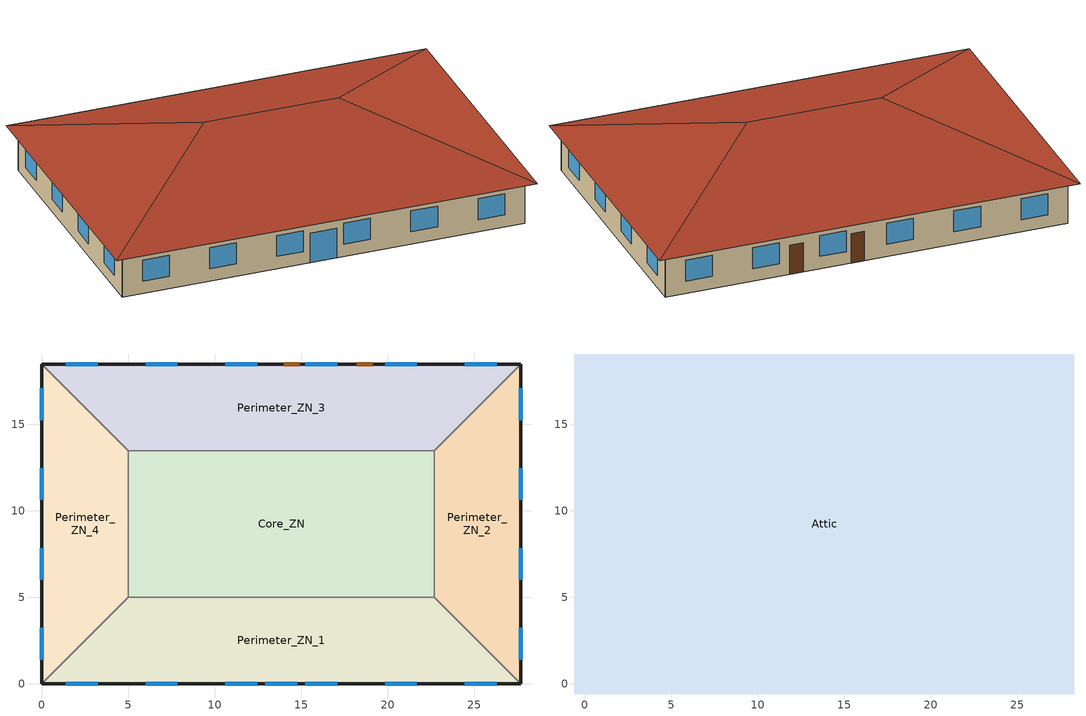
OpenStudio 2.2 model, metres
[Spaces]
Perimeter_ZN_1
 floor ground: 22.69,5 27.69,0 0,0 5,5 z0
 wall outside: 0,0 27.69,0 z0:3.05
 wall to Perimeter_ZN_4: 5,5 0,0 z0:3.05
 wall to Core_ZN: 22.69,5 5,5 z0:3.05
 wall to Perimeter_ZN_2: 27.69,0 22.69,5 z0:3.05
 window: 1.39,0 3.22,0 / 19.85,0 21.68,0 / 15.24,0 17.07,0 / 6.01,0 7.84,0 / 10.62,0 12.45,0 / 24.47,0 26.3,0 z0.9:2.42; 12.93,0 14.76,0 z0:2.13
Perimeter_ZN_2
 floor ground: 27.69,18.46 27.69,0 22.69,5 22.69,13.46 z0
 wall outside: 27.69,0 27.69,18.46 z0:3.05
 wall to Perimeter_ZN_3: 27.69,18.46 22.69,13.46 z0:3.05
 wall to Core_ZN: 22.69,13.46 22.69,5 z0:3.05
 window: 27.69,1.39 27.69,3.22 / 27.69,10.62 27.69,12.45 / 27.69,15.24 27.69,17.07 / 27.69,6.01 27.69,7.84 z0.9:2.42
Perimeter_ZN_3
 floor ground: 27.69,18.46 22.69,13.46 5,13.46 0,18.46 z0
 wall outside: 27.69,18.46 0,18.46 z0:3.05
 wall to Core_ZN: 5,13.46 22.69,13.46 z0:3.05
 wall to Perimeter_ZN_4: 0,18.46 5,13.46 z0:3.05
 window: 21.68,18.46 19.85,18.46 / 7.84,18.46 6.01,18.46 / 17.07,18.46 15.24,18.46 / 12.45,18.46 10.62,18.46 / 26.3,18.46 24.47,18.46 / 3.22,18.46 1.39,18.46 z0.9:2.42
 door: 14.91,18.46 14,18.46 / 19.13,18.46 18.22,18.46 z0:2.13
Perimeter_ZN_4
 floor ground: 0,18.46 5,13.46 5,5 0,0 z0
 wall outside: 0,18.46 0,0 z0:3.05
 wall to Core_ZN: 5,5 5,13.46 z0:3.05
 window: 0,3.22 0,1.39 / 0,12.45 0,10.62 / 0,7.84 0,6.01 / 0,17.07 0,15.24 z0.9:2.42
Core_ZN
 floor ground: 22.69,13.46 22.69,5 5,5 5,13.46 z0
Attic
 floor outside: 28.29,19.06 27.69,18.46 0,18.46 -0.6,19.06 z3.05; -0.6,19.06 0,18.46 0,0 -0.6,-0.6 z3.05; 28.29,19.06 28.29,-0.6 27.69,0 27.69,18.46 z3.05; 27.69,0 28.29,-0.6 -0.6,-0.6 0,0 z3.05
 floor to Perimeter_ZN_4: 0,18.46 5,13.46 5,5 0,0 z3.05
 floor to Perimeter_ZN_1: 22.69,5 27.69,0 0,0 5,5 z3.05
 floor to Perimeter_ZN_2: 27.69,18.46 27.69,0 22.69,5 22.69,13.46 z3.05
 floor to Core_ZN: 22.69,13.46 22.69,5 5,5 5,13.46 z3.05
 floor to Perimeter_ZN_3: 27.69,18.46 22.69,13.46 5,13.46 0,18.46 z3.05
 roof outside: 18.46,9.23,6.33 28.29,-0.6,3.05 28.29,19.06,3.05; 18.46,9.23,6.33 28.29,19.06,3.05 -0.6,19.06,3.05 9.23,9.23,6.33; 9.23,9.23,6.33 -0.6,-0.6,3.05 28.29,-0.6,3.05 18.46,9.23,6.33; 9.23,9.23,6.33 -0.6,19.06,3.05 -0.6,-0.6,3.05
[Site]
Houston Bush Intercontinental_TX_USA Design_Conditions: Latitude {deg}=30; Longitude {deg}=-95.37; Time Zone {hr}=-6; Elevation {m}=29; Terrain=City
[Building]
DOE Prototype SmallOffice: North Axis {deg}=0; Standards Number of Stories=1; Standards Number of Above Ground Stories=1; Standards Building Type=SmallOffice
[Space]
Name | Space Type | Building Story | Thermal Zone | Part of Total Floor Area
Perimeter_ZN_1 | Office WholeBuilding - Sm Office | Building Story 1 | TZ-Perimeter_ZN_1 | Yes
Attic | Office Attic |  | TZ-Attic | No
Perimeter_ZN_2 | Office WholeBuilding - Sm Office | Building Story 1 | TZ-Perimeter_ZN_2 | Yes
Perimeter_ZN_3 | Office WholeBuilding - Sm Office | Building Story 1 | TZ-Perimeter_ZN_3 | Yes
Perimeter_ZN_4 | Office WholeBuilding - Sm Office | Building Story 1 | TZ-Perimeter_ZN_4 | Yes
Core_ZN | Office WholeBuilding - Sm Office | Building Story 1 | TZ-Core_ZN | Yes
[BuildingStory]
Building Story 1: Nominal Z Coordinate {m}=0
[ThermalZone] Use Ideal Air Loads=No
TZ-Perimeter_ZN_2; TZ-Core_ZN; TZ-Perimeter_ZN_1; TZ-Perimeter_ZN_3; TZ-Perimeter_ZN_4; TZ-Attic
[Sizing:Zone] Zone Cooling Design Supply Air Temperature Input Method=SupplyAirTemperature; Zone Cooling Design Supply Air Temperature {C}=14; Zone Cooling Design Supply Air Temperature Difference {deltaC}=11.11; Zone Heating Design Supply Air Temperature Input Method=SupplyAirTemperature; Zone Heating Design Supply Air Temperature {C}=40; Zone Heating Design Supply Air Temperature Difference {deltaC}=11.11; Zone Cooling Design Supply Air Humidity Ratio {kg-H2O/kg-air}=0.0085; Zone Heating Design Supply Air Humidity Ratio {kg-H2O/kg-air}=0.008; Cooling Design Air Flow Method=DesignDay; Heating Design Air Flow Method=DesignDay; Account for Dedicated Outdoor Air System=No; Dedicated Outdoor Air System Control Strategy=NeutralSupplyAir; Dedicated Outdoor Air Low Setpoint Temperature for Design {C}=autosize; Dedicated Outdoor Air High Setpoint Temperature for Design {C}=autosize
TZ-Perimeter_ZN_2; TZ-Core_ZN; TZ-Perimeter_ZN_1; TZ-Perimeter_ZN_3; TZ-Perimeter_ZN_4; TZ-Attic
[SpaceType] Standards Building Type=Office
Name | Standards Space Type
Office WholeBuilding - Sm Office | WholeBuilding - Sm Office
Office Attic | Attic
